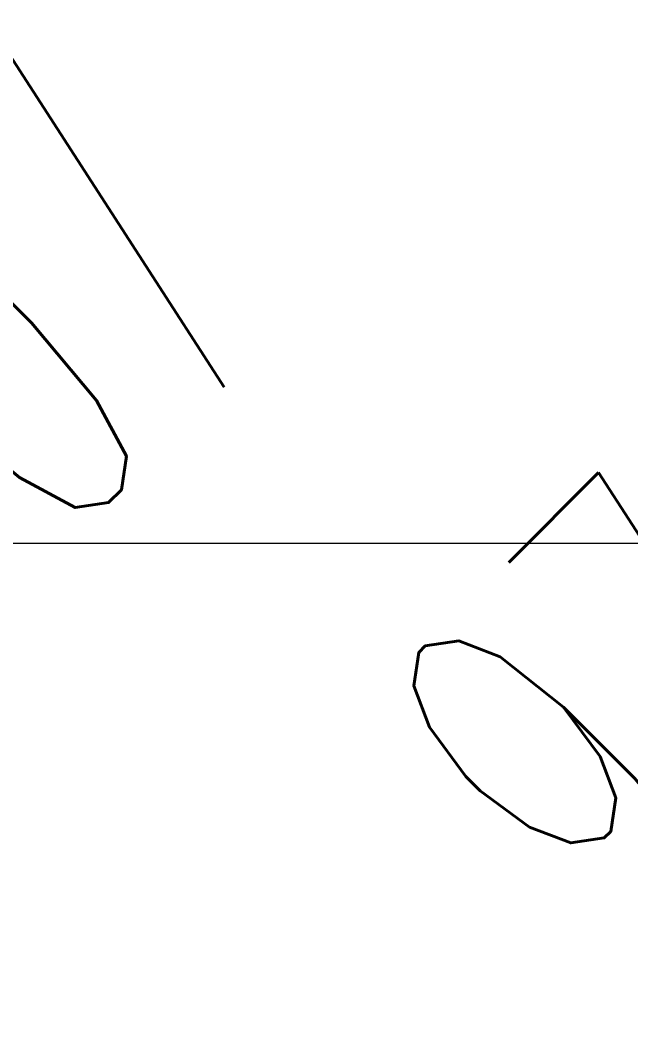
# Model space of a CAD drawing. Header units: millimetres. Extents: x 684983 to 685377, y 990360 to 990509.
# Drawn here: x 685070.42 to 685071.574, y 990431.133 to 990433.027 of the extents above; entities that cross this region are included whole.
import ezdxf

# ---------------------------------------------------------------- set-up
doc = ezdxf.new("R2010")
doc.units = ezdxf.units.MM
doc.header["$PDMODE"] = 35
doc.header["$PDSIZE"] = 0.2
doc.layers.add('dim', color=7, linetype='Continuous')
doc.layers.add('grid', color=8, linetype='Continuous', lineweight=9)
doc.layers.add('GRID LEVELS', color=7, linetype='Continuous', lineweight=13)
doc.styles.add('DIM', font='ARIALN.TTF', dxfattribs={"width": 0.8, "height": 1})
doc.styles.get("Standard").update_dxf_attribs({"font": 'RomanS'})
doc.dimstyles.get("Standard").update_dxf_attribs({"dimtxt": 1, "dimasz": 0.18, "dimexe": 0.18, "dimexo": 0.0625, "dimgap": 0.09, "dimtad": 0, "dimrnd": 0.05, "dimzin": 0, "dimdsep": 46, "dimtxsty": 'DIM', "dimcen": 0.09, "dimse1": 1, "dimse2": 1, "dimsd1": 1, "dimsd2": 1, "dimadec": 0, "dimazin": 0, "dimtfac": 1, "dimtix": 1, "dimtofl": 0, "dimtmove": 2, "dimatfit": 3, "dimfxl": 0, "dimtolj": 1, "dimtzin": 0, "dimarcsym": 0})

# ---------------------------------------------------------------- blocks, each defined once
blk = doc.blocks.new('*D25')
at = {"layer": 'Defpoints', "color": 0, "transparency": 16777216}
for p in [(685072.801, 990433.898), (685069.954, 990423.491), (685070.8008, 990423.2593)]:
    blk.add_point(p, dxfattribs=at)
at = {"layer": 'dim', "color": 0, "transparency": 16777216, "insert": (685072.2243, 990428.4628), "char_height": 1, "attachment_point": 5, "rotation": 74.7002, "style": 'DIM'}
blk.add_mtext('\\A1;10.80', dxfattribs=at)

msp = doc.modelspace()

# ---------------------------------------------------------------- linework, layer by layer
at = {"layer": 'grid'}
msp.add_line((685085.1957, 990432.0381), (684982.7636, 990432.0381), dxfattribs=at)

# ---------------------------------------------------------------- texts
at = {"layer": 'GRID LEVELS', "width": 0.5}
for s, p in [('97.707', (685069.63, 990431.1578, 97.7066)), ('97.584', (685071.63, 990431.1578, 97.5844))]:
    msp.add_text(s, height=0.8, rotation=45, dxfattribs=at).set_placement(p)

# ---------------------------------------------------------------- dimensions: what is measured, and where the dimension line sits
at = {"layer": 'dim'}
dim = msp.add_aligned_dim(p1=(685072.801, 990433.898), p2=(685069.954, 990423.491), distance=0.8779, dimstyle='Standard', dxfattribs=at)
dim.commit()
dim.dimension.update_dxf_attribs({"geometry": '*D25', "text_midpoint": (685072.2243, 990428.4628)})

doc.saveas('drawing.dxf')
